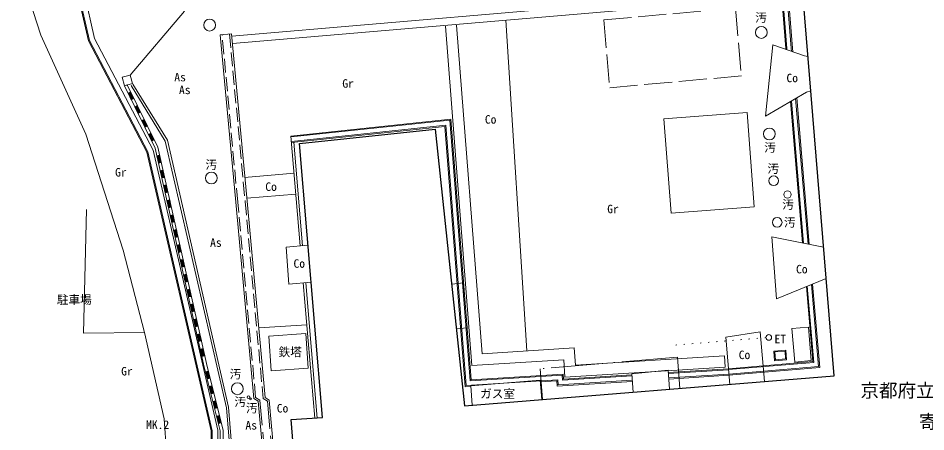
# Model space of a CAD drawing. Units: millimetres, scale not verified. Extents: x -29071210 to -28860960, y -117775216 to -117329466.
# Drawn here: x -29014384 to -28965522, y -117440569 to -117418305 of the extents above; entities that cross this region are included whole.
import ezdxf
from ezdxf.enums import TextEntityAlignment as Align

# ---------------------------------------------------------------- set-up
doc = ezdxf.new("R2010")
doc.units = ezdxf.units.MM
doc.header["$LTSCALE"] = 250
for name, pattern in [('DASHED', [7.5, 6, -1.5]), ('DOTTED', [1.75, 0.25, -1.5]), ('LONG_DASHED_DOTTED', [15.25, 12, -1.5, 0.25, -1.5]), ('USER5', [4, 3, -1])]:
    doc.linetypes.add(name, pattern=pattern)
doc.layers.add('H29-S-SUV', color=8, linetype='Continuous', lineweight=13)
doc.layers.add('S-SUV-BMK', color=7, linetype='Continuous')
doc.styles.add('ＭＳ ゴシック', font='')
doc.styles.get('ＭＳ ゴシック').set_extended_font_data('MS Gothic')

msp = doc.modelspace()

# ---------------------------------------------------------------- hatches: boundary and pattern name
at = {"layer": 'H29-S-SUV'}
for points in [[(-29008291.9, -117422695.7), (-29008468.9, -117422336.9), (-29008334.4, -117422270.5), (-29008157.4, -117422629.3)], [(-29007926, -117423437.6), (-29008102.9, -117423078.8), (-29007968.4, -117423012.4), (-29007791.4, -117423371.2)], [(-29007560, -117424179.4), (-29007737, -117423820.6), (-29007602.4, -117423754.3), (-29007425.4, -117424113.1)], [(-29007194, -117424921.3), (-29007371, -117424562.5), (-29007236.5, -117424496.1), (-29007059.5, -117424854.9)], [(-29006825.4, -117426105), (-29006913, -117425714.6), (-29006766.6, -117425681.8), (-29006679, -117426072.1)], [(-29006645.7, -117426905.6), (-29006733.3, -117426515.3), (-29006586.9, -117426482.4), (-29006499.3, -117426872.8)], [(-29006466, -117427706.3), (-29006553.6, -117427315.9), (-29006407.2, -117427283), (-29006319.6, -117427673.4)], [(-29006286.3, -117428506.9), (-29006373.9, -117428116.5), (-29006227.5, -117428083.6), (-29006139.9, -117428474)], [(-29006106.6, -117429307.5), (-29006194.2, -117428917.1), (-29006047.9, -117428884.3), (-29005960.2, -117429274.6)], [(-29005926.9, -117430108.1), (-29006014.6, -117429717.8), (-29005868.2, -117429684.9), (-29005780.5, -117430075.3)], [(-29005747.2, -117430908.8), (-29005834.9, -117430518.4), (-29005688.5, -117430485.5), (-29005600.9, -117430875.9)], [(-29005567.6, -117431709.4), (-29005655.2, -117431319), (-29005508.8, -117431286.1), (-29005421.2, -117431676.5)], [(-29005387.9, -117432510), (-29005475.5, -117432119.6), (-29005329.1, -117432086.8), (-29005241.5, -117432477.1)], [(-29005208.2, -117433310.6), (-29005295.8, -117432920.3), (-29005149.4, -117432887.4), (-29005061.8, -117433277.8)], [(-29005028.5, -117434111.3), (-29005116.1, -117433720.9), (-29004969.7, -117433688), (-29004882.1, -117434078.4)], [(-29004848.8, -117434911.9), (-29004936.4, -117434521.5), (-29004790, -117434488.6), (-29004702.4, -117434879)], [(-29004669.1, -117435712.5), (-29004756.7, -117435322.1), (-29004610.3, -117435289.3), (-29004522.7, -117435679.6)], [(-29004489.4, -117436513.1), (-29004577, -117436122.8), (-29004430.6, -117436089.9), (-29004343, -117436480.3)], [(-29004199.1, -117437720.9), (-29004295.6, -117437332.7), (-29004150, -117437296.5), (-29004053.5, -117437684.7)], [(-29004000.9, -117438518.5), (-29004097.4, -117438130.2), (-29003951.8, -117438094), (-29003855.3, -117438482.3)], [(-29003802.6, -117439316), (-29003899.1, -117438927.8), (-29003753.5, -117438891.6), (-29003657, -117439279.9)], [(-29003604.4, -117440113.6), (-29003700.9, -117439725.3), (-29003555.3, -117439689.1), (-29003458.8, -117440077.4)]]:
    msp.add_hatch(color=256, dxfattribs=at).paths.add_polyline_path(points)

# ---------------------------------------------------------------- linework, layer by layer
for p, q in [((-28973053, -117419941), (-28974391, -117403232)), ((-28973003.2, -117419937), (-28974337.1, -117403279.3)), ((-28972763.9, -117419917.9), (-28974078.1, -117403506.4)), ((-28972704.2, -117419912.1), (-28974013.4, -117403563.1)), ((-29002886, -117419265.2), (-28974822, -117416869)), ((-29002848.9, -117419663.5), (-28974390, -117417233.6)), ((-29005424.7, -117417924.1), (-29008357.9, -117421365.4)), ((-28987001.8, -117436212.6), (-28988129, -117418406.7)), ((-29002897.7, -117419140.4), (-29003515, -117419198)), ((-29002056.6, -117428154.9), (-29002897.7, -117419140.4)), ((-28991381.2, -117418733.5), (-28989961.4, -117437001.2)), ((-28990783, -117418687), (-28989409, -117436365)), ((-29002674, -117428212), (-29003515, -117419198)), ((-28973753, -117419738), (-28974153, -117423581)), ((-28972050, -117420339), (-28973753, -117419738)), ((-28973049.1, -117419986.4), (-28973053, -117419941)), ((-28972997.4, -117420004.7), (-28973003.2, -117419936.7)), ((-28972748.9, -117420092.3), (-28972764.1, -117419916.2)), ((-28972686.8, -117420114.3), (-28972704.2, -117419912.1)), ((-28971865.9, -117420367.6), (-28972050, -117420339)), ((-29008791.7, -117421485.5), (-29008357.9, -117421365.4)), ((-29008791.7, -117421485.5), (-29008666.2, -117421939)), ((-29008357.9, -117421365.4), (-29008232.4, -117421818.9)), ((-29008666.2, -117421939), (-29008232.4, -117421818.9)), ((-29008657.9, -117421953.8), (-29008523.3, -117421887.5)), ((-29008307.2, -117421927.9), (-29006461.5, -117424925.1)), ((-29008205, -117421865), (-29006349, -117424879)), ((-28974153, -117423581), (-28971945, -117422293)), ((-28971945, -117422293), (-28971715.2, -117422208.9)), ((-28972155.2, -117430403.1), (-28972808, -117422796.4)), ((-28972104.2, -117430413), (-28972760.2, -117422768.5)), ((-28971859.2, -117430460.5), (-28972530.8, -117422634.7)), ((-28971798, -117430472.3), (-28972473.4, -117422601.3)), ((-28979624, -117423730), (-28975143.7, -117423388.2)), ((-28974756.7, -117428461.2), (-28975143.7, -117423388.2)), ((-28999697.4, -117424651), (-28991097, -117423742)), ((-28999692.1, -117424700.7), (-28991142.9, -117423797.1)), ((-28991142.9, -117423797.1), (-28990051, -117437825)), ((-28991097, -117423742), (-28990005, -117437772)), ((-28979237, -117428803), (-28979624, -117423730)), ((-28999668, -117424999.8), (-28991418, -117424127.9)), ((-28999666.9, -117424939.4), (-28991363, -117424061.7)), ((-28991418, -117424127.9), (-28990327.2, -117438143.1)), ((-28991363, -117424061.7), (-28990271.9, -117438079.5)), ((-29006461.5, -117424925.1), (-29003172.9, -117439268.5)), ((-29006349, -117424879), (-29003054, -117439250)), ((-28999199.9, -117430563.1), (-28999697.4, -117424651)), ((-28999070.3, -117430552.2), (-28999538.7, -117424986.1)), ((-28999529, -117426651.9), (-29002192, -117426876)), ((-28999435, -117427768.5), (-29002079, -117427991)), ((-29001705, -117438778), (-29002674, -117428212)), ((-29001087.6, -117438721.4), (-29002056.6, -117428154.9)), ((-28979237, -117428803), (-28974756.7, -117428461.2)), ((-28973567, -117433410), (-28973818, -117430081)), ((-28973818, -117430081), (-28971026.7, -117430621.7)), ((-28998781.4, -117430527.9), (-28999959, -117430627)), ((-28999959, -117430627), (-28999813, -117432618)), ((-28970888.1, -117432316.1), (-28973567, -117433410)), ((-28998614, -117432517.1), (-28999813, -117432618)), ((-28998419.1, -117439840.5), (-28999032.5, -117432552.3)), ((-28998289.6, -117439829.6), (-28998902.9, -117432541.4)), ((-28971607, -117436792), (-28971953.7, -117432751.2)), ((-28971552.9, -117436837.6), (-28971905.3, -117432731.4)), ((-28971293.2, -117437056.7), (-28971672.5, -117432636.4)), ((-28971228.3, -117437111.5), (-28971614.3, -117432612.6)), ((-29001433, -117434966), (-28998841, -117434815)), ((-28998901, -117435272), (-29000884, -117435419)), ((-28998901, -117435272), (-28998777, -117437144)), ((-28976285, -117435476), (-28974432, -117435184)), ((-28974215.3, -117437862.9), (-28974432, -117435184)), ((-28972731, -117435014), (-28971843, -117434931)), ((-28972731, -117435014), (-28972581, -117436812)), ((-28971843, -117434931), (-28971693, -117436729)), ((-29000884, -117435419), (-29000760, -117437291)), ((-28976079.7, -117438013.7), (-28976285, -117435476)), ((-28989409, -117436365), (-28984449, -117436051)), ((-28984449, -117436051), (-28984389.6, -117436989.2)), ((-28973056.1, -117436167.2), (-28973705.8, -117436219.1)), ((-28973705.8, -117436219.1), (-28973663.9, -117436743.8)), ((-28973102, -117436221), (-28973652, -117436265)), ((-28973652, -117436265), (-28973618, -117436690)), ((-28973102, -117436221), (-28973068, -117436646)), ((-28973014.2, -117436691.9), (-28973056.1, -117436167.2)), ((-28989961.4, -117437001.2), (-28985009.9, -117436687.7)), ((-28985009.9, -117436687.7), (-28984950.5, -117437625.9)), ((-28984389.6, -117436989.2), (-28976362, -117436481)), ((-28976362, -117436481), (-28976324.1, -117437079.8)), ((-28973663.9, -117436743.8), (-28973014.2, -117436691.9)), ((-28973068, -117436646), (-28973618, -117436690)), ((-28972581, -117436812), (-28971693, -117436729)), ((-28998777, -117437144), (-29000760, -117437291)), ((-28984950.5, -117437625.9), (-28976324.1, -117437079.8)), ((-28979385.1, -117437377.9), (-28976149, -117437173)), ((-28979381.1, -117437427.7), (-28976145.8, -117437222.9)), ((-28976149, -117437173), (-28971607, -117436792)), ((-28976144.8, -117437222.8), (-28971552.9, -117436837.6)), ((-28976124.8, -117437462), (-28971293.2, -117437056.7)), ((-28976119.7, -117437521.8), (-28971228.3, -117437111.5)), ((-28990051, -117437825), (-28985100.3, -117437511.6)), ((-28990005, -117437772), (-28985053.5, -117437458.5)), ((-28985100.3, -117437511.6), (-28985082.7, -117437788.7)), ((-28985082.7, -117437788.7), (-28981346.8, -117437552.2)), ((-28985053.5, -117437458.5), (-28985036, -117437735.6)), ((-28985036, -117437735.6), (-28981350.8, -117437502.3)), ((-28979395, -117437256), (-28981355, -117437451)), ((-28981275.5, -117438434.1), (-28981355, -117437451)), ((-28979312.5, -117438275.3), (-28979395, -117437256)), ((-28979361.8, -117437667), (-28976130.7, -117437462.4)), ((-28979356.9, -117437726.8), (-28976126.9, -117437522.3)), ((-28990327.2, -117438143.1), (-28990018.8, -117438123.6)), ((-28990271.9, -117438079.5), (-28985324.6, -117437766.3)), ((-28989937, -117439134.8), (-28990021, -117438096)), ((-28990020.8, -117438098.1), (-28986281.8, -117437795.6)), ((-28986197.9, -117438832.3), (-28986281.8, -117437795.6)), ((-28986274.4, -117437886.5), (-28985380.7, -117437830)), ((-28985380.7, -117437830), (-28985363.2, -117438107)), ((-28985363.2, -117438107), (-28981322.6, -117437851.2)), ((-28985324.6, -117437766.3), (-28985307.1, -117438043.3)), ((-28985307.1, -117438043.3), (-28981327.5, -117437791.4)), ((-29001468, -117438917), (-29001705, -117438778)), ((-29000667, -117447689), (-29001468, -117438917)), ((-29000870.5, -117438862.4), (-29001087.6, -117438721.4)), ((-29000069.5, -117447634.4), (-29000870.5, -117438862.4)), ((-29003172.9, -117439268.5), (-29001813.5, -117455675.4)), ((-29003054, -117439250), (-29001786.6, -117454547.3)), ((-29006374.8, -117441934), (-29006526.4, -117439867.1))]:
    msp.add_line(p, q, dxfattribs=at)
at = {"layer": 'H29-S-SUV', "lineweight": 25}
for p, q in [((-28970459, -117437559), (-28973147, -117404714)), ((-28999242, -117425054), (-28991928, -117424281)), ((-28991928, -117424281), (-28990354.6, -117439168.6)), ((-28998000.6, -117439805.3), (-28999242, -117425054)), ((-28990354.6, -117439168.6), (-28970459, -117437559)), ((-28999689, -117439909), (-28998000.6, -117439805.3)), ((-28998846, -117450473), (-28999689, -117439909))]:
    msp.add_line(p, q, dxfattribs=at)
at = {"layer": 'H29-S-SUV', "linetype": 'DASHED'}
for p, q in [((-28975772, -117417760), (-28982863, -117418401)), ((-28975772, -117417760), (-28975449, -117421410)), ((-28982863, -117418401), (-28982540, -117422051)), ((-28975449, -117421410), (-28982540, -117422051)), ((-29001373.1, -117438856.7), (-29001599.5, -117438723.9)), ((-29000567.4, -117447679.9), (-29001373.1, -117438856.7)), ((-29001193.4, -117438771.9), (-29000965.7, -117438919.9)), ((-29000965.7, -117438919.9), (-29000198.8, -117447318.2))]:
    msp.add_line(p, q, dxfattribs=at)
at = {"layer": 'H29-S-SUV', "linetype": 'USER5'}
for p, q in [((-29003007.2, -117419150.6), (-29002166.2, -117428165)), ((-29002564.5, -117428201.9), (-29003405.5, -117419187.8)), ((-29001599.5, -117438723.9), (-29002564.5, -117428201.9)), ((-29002166.2, -117428165), (-29001193.4, -117438771.9))]:
    msp.add_line(p, q, dxfattribs=at)
at = {"layer": 'H29-S-SUV', "linetype": 'LONG_DASHED_DOTTED'}
for p, q in [((-28991046.4, -117432622.6), (-28990407, -117432555)), ((-28990407, -117432555), (-28990204, -117434968)), ((-28990791.9, -117435030.1), (-28990204, -117434968)), ((-28978899, -117436555), (-28986286, -117437179)), ((-28978763.4, -117438230.8), (-28978899, -117436555)), ((-28986152.5, -117438828.6), (-28986286, -117437179))]:
    msp.add_line(p, q, dxfattribs=at)
at = {"layer": 'H29-S-SUV', "linetype": 'DOTTED'}
msp.add_line((-28974126.9, -117435500.6), (-28979229, -117435918), dxfattribs=at)
at = {"layer": 'H29-S-SUV'}
for points in [[(-29013678.7, -117409441.2), (-29014383.6, -117415434.8), (-29013156.8, -117419216.9), (-29010743.4, -117424539.8), (-29008739.1, -117430794), (-29007584.8, -117435222), (-29006526.4, -117439867.1)], [(-29004055.2, -117444459.8), (-29003991.3, -117440512), (-29007448, -117425524), (-29010597.4, -117419522.7), (-29011182.4, -117416950.4), (-29011505.9, -117410886.8)], [(-29004005.2, -117444457.1), (-29003941.2, -117440506.7), (-29007400.7, -117425506.5), (-29010550.1, -117419505.3), (-29011132.7, -117416943.5), (-29011455.8, -117410887.3)], [(-29003705.2, -117444465.1), (-29003640.6, -117440475), (-29007117.1, -117425401.3), (-29010266.2, -117419400.5), (-29010834.4, -117416901.9), (-29011155.2, -117410890.3)], [(-29008657.9, -117421953.8), (-29007005.1, -117425304.4), (-29004397.3, -117436923.4), (-29003502.6, -117440522.9), (-29003576.8, -117444468.5)], [(-29003576.8, -117444468.5), (-29003502.6, -117440522.9), (-29004397.3, -117436923.4), (-29007005.1, -117425304.4), (-29008657.9, -117421953.8)], [(-29003426.8, -117444472.5), (-29003352.3, -117440505.9), (-29004251.3, -117436888.9), (-29006862.6, -117425254.1), (-29008523.3, -117421887.5)], [(-29007584.8, -117435222), (-29010872.3, -117435256.5), (-29010697, -117428599)]]:
    msp.add_lwpolyline(points, dxfattribs=at)
for points in [[(-29008291.9, -117422695.7), (-29008468.9, -117422336.9), (-29008334.4, -117422270.5), (-29008157.4, -117422629.3)], [(-29007926, -117423437.6), (-29008102.9, -117423078.8), (-29007968.4, -117423012.4), (-29007791.4, -117423371.2)], [(-29007560, -117424179.4), (-29007737, -117423820.6), (-29007602.4, -117423754.3), (-29007425.4, -117424113.1)], [(-29007194, -117424921.3), (-29007371, -117424562.5), (-29007236.5, -117424496.1), (-29007059.5, -117424854.9)], [(-29006825.4, -117426105), (-29006913, -117425714.6), (-29006766.6, -117425681.8), (-29006679, -117426072.1)], [(-29006645.7, -117426905.6), (-29006733.3, -117426515.3), (-29006586.9, -117426482.4), (-29006499.3, -117426872.8)], [(-29006466, -117427706.3), (-29006553.6, -117427315.9), (-29006407.2, -117427283), (-29006319.6, -117427673.4)], [(-29006286.3, -117428506.9), (-29006373.9, -117428116.5), (-29006227.5, -117428083.6), (-29006139.9, -117428474)], [(-29006106.6, -117429307.5), (-29006194.2, -117428917.1), (-29006047.9, -117428884.3), (-29005960.2, -117429274.6)], [(-29005926.9, -117430108.1), (-29006014.6, -117429717.8), (-29005868.2, -117429684.9), (-29005780.5, -117430075.3)], [(-29005747.2, -117430908.8), (-29005834.9, -117430518.4), (-29005688.5, -117430485.5), (-29005600.9, -117430875.9)], [(-29005567.6, -117431709.4), (-29005655.2, -117431319), (-29005508.8, -117431286.1), (-29005421.2, -117431676.5)], [(-29005387.9, -117432510), (-29005475.5, -117432119.6), (-29005329.1, -117432086.8), (-29005241.5, -117432477.1)], [(-29005208.2, -117433310.6), (-29005295.8, -117432920.3), (-29005149.4, -117432887.4), (-29005061.8, -117433277.8)], [(-29005028.5, -117434111.3), (-29005116.1, -117433720.9), (-29004969.7, -117433688), (-29004882.1, -117434078.4)], [(-29004848.8, -117434911.9), (-29004936.4, -117434521.5), (-29004790, -117434488.6), (-29004702.4, -117434879)], [(-29004669.1, -117435712.5), (-29004756.7, -117435322.1), (-29004610.3, -117435289.3), (-29004522.7, -117435679.6)], [(-29004489.4, -117436513.1), (-29004577, -117436122.8), (-29004430.6, -117436089.9), (-29004343, -117436480.3)], [(-29004199.1, -117437720.9), (-29004295.6, -117437332.7), (-29004150, -117437296.5), (-29004053.5, -117437684.7)], [(-29004000.9, -117438518.5), (-29004097.4, -117438130.2), (-29003951.8, -117438094), (-29003855.3, -117438482.3)], [(-29003802.6, -117439316), (-29003899.1, -117438927.8), (-29003753.5, -117438891.6), (-29003657, -117439279.9)], [(-29003604.4, -117440113.6), (-29003700.9, -117439725.3), (-29003555.3, -117439689.1), (-29003458.8, -117440077.4)]]:
    msp.add_lwpolyline(points, close=True, dxfattribs=at)
for centre, radius in [((-29004076, -117418679), 320), ((-28974377, -117419072), 320), ((-28973945, -117424538), 320), ((-29003982, -117426908), 320), ((-28973716, -117427056), 260), ((-28972968, -117427797), 200), ((-28973525, -117429294), 260), ((-28973977.4, -117435488.4), 150), ((-29002583, -117438249), 320), ((-29001983, -117438706), 75), ((-29001869, -117438798), 50)]:
    msp.add_circle(centre, radius, dxfattribs=at)

# ---------------------------------------------------------------- texts
at = {"layer": 'H29-S-SUV', "style": 'ＭＳ ゴシック'}
for s, p in [('汚', (-28974393, -117418276.5)), ('As', (-29005666.7, -117421477.7)), ('Co', (-28972714.1, -117421523.9)), ('Co', (-28988949, -117423754)), ('汚', (-28973912.2, -117425271.6)), ('汚', (-29003988.9, -117426199.4)), ('汚', (-28973739.5, -117426410.5)), ('Co', (-29000768.8, -117427374.2)), ('汚', (-28972937, -117428341.3)), ('汚', (-28972846.5, -117429300.7)), ('Co', (-28999250.5, -117431510.4)), ('Co', (-28972197.6, -117431812.9)), ('ET', (-28973358.6, -117435572.6)), ('鉄塔', (-28999739.5, -117436274.8)), ('Co', (-28975282.7, -117436425.4)), ('汚', (-29002685.9, -117437466)), ('ガス室', (-28988575.9, -117438520.1)), ('汚', (-29002432.5, -117438959.4)), ('汚', (-29001808, -117439294.2)), ('Co', (-29000149.9, -117439299.6))]:
    msp.add_text(s, height=458.2, dxfattribs=at).set_placement(p, align=Align.MIDDLE_CENTER)
for s, height, p in [('Gr', 458.3, (-28996933.7, -117422186.4)), ('As', 458.3, (-29005726.1, -117422532.5)), ('Gr', 458.3, (-29009163.4, -117426967.6)), ('Gr', 458.3, (-28982672.6, -117428940.6)), ('As', 458.3, (-29004051.2, -117430750)), ('駐車場', 458.3, (-29012298.8, -117433832.5)), ('Gr', 458.3, (-29008836.8, -117437674.3)), ('京都府立向日が丘支援学校', 733.3, (-28969042.1, -117438932.3)), ('寄宿舎棟', 733.1, (-28965887.3, -117440606.8)), ('As', 458.3, (-29002149.3, -117440584.2))]:
    msp.add_text(s, height=height, rotation=0.09, dxfattribs=at).set_placement(p, align=Align.BOTTOM_LEFT)
at = {"layer": 'S-SUV-BMK', "style": 'ＭＳ ゴシック'}
msp.add_text('MK.2', height=458.2, dxfattribs=at).set_placement((-29006875.2, -117440551.6), align=Align.BOTTOM_CENTER)

doc.saveas('drawing.dxf')
